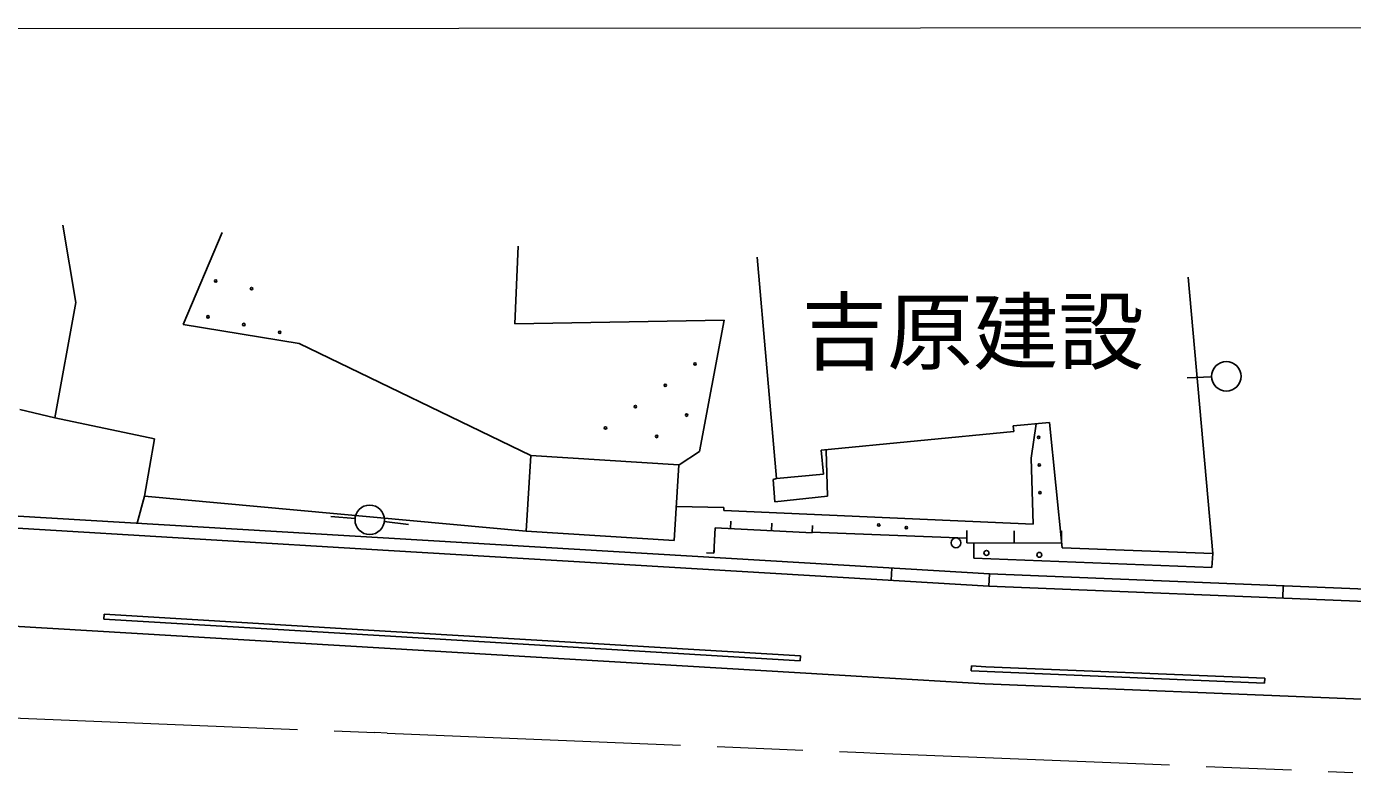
# Model space of a CAD drawing. Units: millimetres, scale not verified. Extents: x 40000 to 680000, y 20000 to 380000.
# Drawn here: x 381280 to 435477, y 287739 to 318211 of the extents above; entities that cross this region are included whole.
import ezdxf
from ezdxf.enums import TextEntityAlignment as Align

# ---------------------------------------------------------------- set-up
doc = ezdxf.new("R2010")
doc.units = ezdxf.units.MM
doc.header["$LTSCALE"] = 1000
doc.linetypes.add('CHAIN', pattern=[18.5, 12, -1.5, 3.5, -1.5])
for name, color, linetype, lineweight in [('M-BGD', 7, 'Continuous', 25), ('M-BMK', 2, 'CHAIN', 13), ('M-STR-HTXT', 7, 'Continuous', 13), ('M-STR-STRC', 7, 'Continuous', 25)]:
    doc.layers.add(name, color=color, linetype=linetype, lineweight=lineweight)
doc.styles.add('ＭＳ ゴシック', font='')
doc.styles.get('ＭＳ ゴシック').set_extended_font_data('MS Gothic')

msp = doc.modelspace()

# ---------------------------------------------------------------- linework, layer by layer
at = {"layer": 'M-BGD'}
for p, q in [((383293, 306933), (382765, 310100)), ((389272, 309800), (387677, 306042)), ((401243, 306072), (401380, 309241)), ((411145, 308791), (411939, 299746)), ((429775, 296690), (428758, 307978)), ((382432, 302223), (383293, 306933)), ((387677, 306042), (392428, 305267)), ((409794, 306214), (401243, 306072)), ((409794, 306214), (408792, 300851)), ((392428, 305267), (401899, 300683)), ((429722, 303898), (428723, 303858)), ((382432, 302223), (381000, 302569)), ((386505, 301374), (382432, 302223)), ((421605, 301903), (423094, 302035)), ((421631, 301662), (421605, 301903)), ((422551, 301980), (422343, 300574)), ((423094, 302035), (423609, 296912)), ((386100, 299022), (386505, 301374)), ((413762, 300910), (421631, 301662)), ((408792, 300851), (407954, 300306)), ((413849, 299926), (413762, 300910)), ((413962, 300893), (414014, 299028)), ((401899, 300683), (401707, 297592)), ((407937, 300307), (401899, 300683)), ((407745, 297216), (407937, 300307)), ((422343, 300574), (422426, 297877)), ((411793, 299703), (411939, 299746)), ((411939, 299746), (413849, 299926)), ((411869, 298790), (411793, 299703)), ((385804, 297925), (386100, 299022)), ((386100, 299022), (401707, 297592)), ((414014, 299028), (411869, 298790)), ((380703, 298229), (396094, 297312)), ((394708, 298109), (393712, 298192)), ((409782, 298563), (407831, 298609)), ((409782, 298563), (409776, 298438)), ((409776, 298438), (422426, 297877)), ((380683, 297729), (396073, 296813)), ((395902, 297990), (396895, 297873)), ((401707, 297592), (407745, 297216)), ((409428, 297738), (409372, 296691)), ((413395, 297529), (409428, 297738)), ((410052, 297705), (410068, 298005)), ((411724, 297617), (411739, 297917)), ((413378, 297549), (419700, 297309)), ((413395, 297529), (413411, 297828)), ((419710, 297121), (419712, 297621)), ((421647, 297114), (421649, 297614)), ((423585, 297106), (423587, 297606)), ((396094, 297312), (416062, 296123)), ((423585, 297106), (419710, 297121)), ((420004, 296492), (420006, 297078)), ((396073, 296813), (416042, 295624)), ((409372, 296691), (409072, 296707)), ((409381, 296744), (409393, 296943)), ((429722, 296117), (420004, 296492)), ((423609, 296912), (429775, 296690)), ((429775, 296690), (429722, 296117)), ((416062, 296123), (420640, 295851)), ((416646, 296089), (416626, 295589)), ((416042, 295624), (420619, 295351)), ((420640, 295851), (420619, 295351)), ((420640, 295851), (436042, 295223)), ((420619, 295351), (436022, 294723)), ((432624, 294862), (432645, 295362)), ((380520, 293733), (395911, 292816)), ((395911, 292816), (415879, 291627)), ((415879, 291627), (420456, 291354)), ((420456, 291354), (435859, 290727))]:
    msp.add_line(p, q, dxfattribs=at)
for centre, radius in [((389011, 307819), 50), ((390477, 307504), 50), ((388696, 306352), 50), ((390162, 306037), 50), ((391629, 305722), 50), ((408607, 304429), 50), ((430321, 303922), 600), ((407387, 303557), 50), ((406166, 302686), 50), ((408259, 302337), 50), ((404945, 301814), 50), ((407038, 301465), 50), ((422649, 301431), 50), ((422675, 300300), 50), ((422701, 299168), 50), ((395306, 298060), 600), ((416115, 297852), 50), ((417241, 297743), 50), ((419269, 297120), 200), ((420515, 296707), 100), ((422676, 296628), 100)]:
    msp.add_circle(centre, radius, dxfattribs=at)
at = {"layer": 'M-BMK'}
for p, q in [((380367, 289986), (395520, 289368)), ((396019, 289348), (395520, 289368)), ((396019, 289348), (415503, 288554)), ((415503, 288554), (416003, 288533)), ((416003, 288533), (435487, 287739))]:
    msp.add_line(p, q, dxfattribs=at)
at = {"layer": 'M-STR-HTXT'}
msp.add_line((510316, 318211), (374422, 318111), dxfattribs=at)
at = {"layer": 'M-STR-STRC'}
for p, q in [((384452, 294200), (384444, 294000)), ((384444, 294000), (395931, 293316)), ((384452, 294200), (395939, 293516)), ((412904, 292305), (395931, 293316)), ((395939, 293516), (412912, 292505)), ((412904, 292305), (412912, 292505)), ((419893, 291889), (419901, 292089)), ((431882, 291389), (419893, 291889)), ((420485, 292054), (419901, 292089)), ((431890, 291589), (420485, 292054)), ((431890, 291589), (431882, 291389))]:
    msp.add_line(p, q, dxfattribs=at)

# ---------------------------------------------------------------- texts
at = {"layer": 'M-BGD', "style": 'ＭＳ ゴシック'}
msp.add_text('吉原建設', height=2566, dxfattribs=at).set_placement((419956, 305752), align=Align.MIDDLE_CENTER)

doc.saveas('drawing.dxf')
